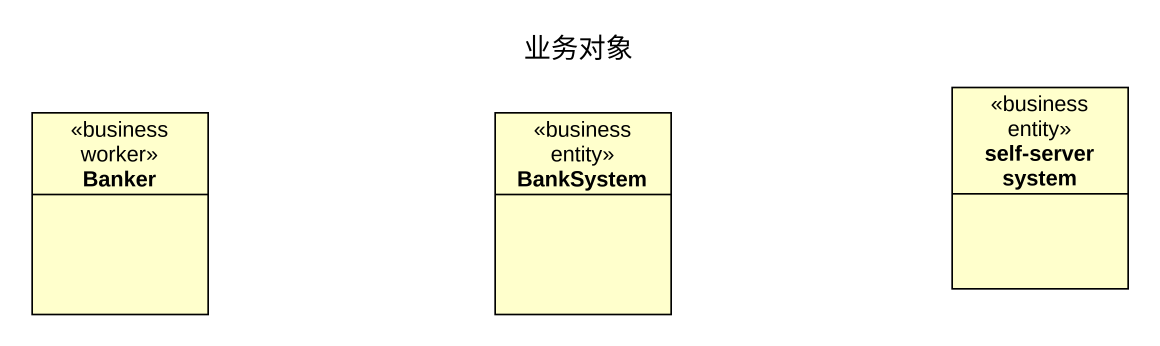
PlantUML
@startuml
title 业务对象
hide circle
hide empty members
class Banker <<business worker>>
class BankSystem <<business entity>>
class "self-server system" as self_server_system <<business entity>>
@enduml
